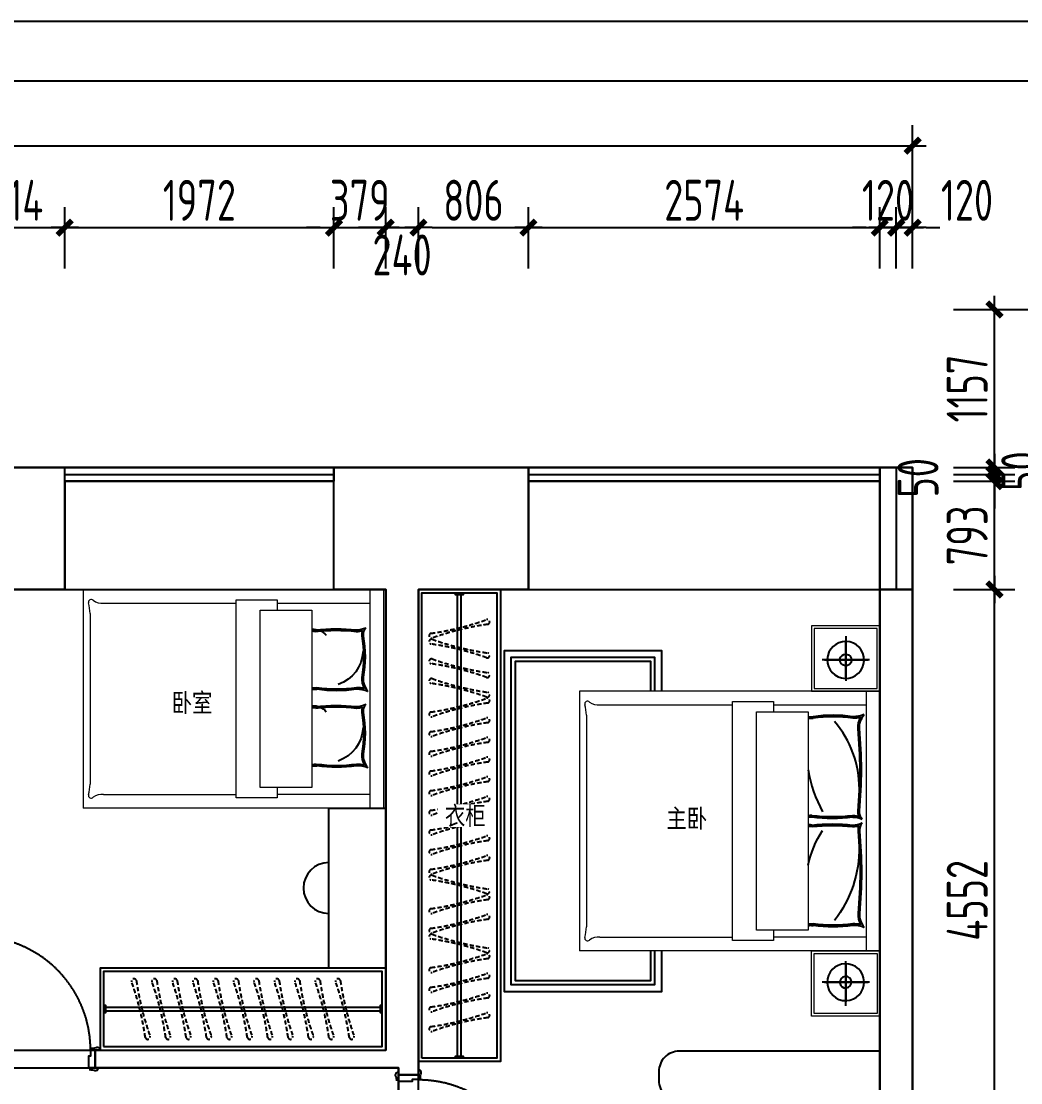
# Model space of a CAD drawing. Header units: millimetres. Extents: x 16934 to 63969, y -9421 to 5956.
# Drawn here: x 52921 to 60244, y -1817 to 5956 of the extents above; entities that cross this region are included whole.
import ezdxf

# ---------------------------------------------------------------- set-up
doc = ezdxf.new("R2010")
doc.units = ezdxf.units.MM
doc.linetypes.add('HIDDEN', pattern=[9.525, 6.35, -3.175])
for name, color, linetype in [('FIXTURE', 2, 'Continuous'), ('FURHATCH', 4, 'Continuous'), ('FURNITURE', 4, 'Continuous'), ('LEAF', 2, 'Continuous'), ('OPENING', 8, 'Continuous'), ('QUOTE_ROOM', 1, 'Continuous'), ('QUOTE_TEXT', 1, 'Continuous'), ('QUOTE_WALL', 1, 'Continuous'), ('QUOTE_WINDOW', 1, 'Continuous'), ('SILL', 8, 'Continuous'), ('WINDOW', 2, 'Continuous'), ('YQ_DIM', 3, 'Continuous'), ('原始框架', 255, 'Continuous'), ('图框', 4, 'Continuous')]:
    doc.layers.add(name, color=color, linetype=linetype)
doc.layers.add('h活动家具', color=1, linetype='Continuous', lineweight=18)
doc.styles.add('!赫思DIM-EN', font='', dxfattribs={"width": 0.8})
doc.styles.add('YQ_DIM', font='SUPEROS.SHX', dxfattribs={"width": 0.8, "bigfont": 'HZDX.SHX'})
doc.styles.get('!赫思DIM-EN').set_extended_font_data('SimSun')
doc.dimstyles.new('yq100', dxfattribs={"dimscale": 100, "dimtxt": 3, "dimasz": 1, "dimexe": 1.5, "dimexo": 3, "dimgap": 0.5, "dimtad": 1, "dimdec": 0, "dimdsep": 46, "dimtxsty": 'YQ_DIM', "dimblk": 'YQTICK', "dimcen": 0, "dimclrd": 256, "dimclre": 256, "dimclrt": 7, "dimadec": 1, "dimazin": 2, "dimtfac": 1, "dimtdec": 4, "dimtix": 1, "dimtmove": 2, "dimatfit": 2, "dimfxl": 1, "dimtolj": 1, "dimtzin": 0, "dimarcsym": 0})

# ---------------------------------------------------------------- blocks, each defined once
blk = doc.blocks.new('YQTICK')
blk.add_line((-1, 0), (1, 0))
at = {"const_width": 0.4}
blk.add_lwpolyline([(0.53, 0.53), (-0.53, -0.53)], dxfattribs=at)
blk = doc.blocks.new('*D89')
at = {"layer": 'Defpoints', "color": 0, "transparency": 16777216}
for p in [(53240.4, 4444.5), (52526.4, 3844.5), (53240.4, 3844.5)]:
    blk.add_point(p, dxfattribs=at)
at = {"layer": 'YQ_DIM', "lineweight": -2, "transparency": 16777216}
for p, q in [((52526.4, 4144.5), (52526.4, 4594.5)), ((53240.4, 4144.5), (53240.4, 4594.5)), ((52626.4, 4444.5), (53140.4, 4444.5))]:
    blk.add_line(p, q, dxfattribs=at)
at = {"layer": 'YQ_DIM', "lineweight": -2, "transparency": 16777216, "xscale": 100, "yscale": 100, "zscale": 100, "rotation": 180}
blk.add_blockref('YQTICK', (52526.4, 4444.5), dxfattribs=at)
at = {"layer": 'YQ_DIM', "lineweight": -2, "transparency": 16777216, "xscale": 100, "yscale": 100, "zscale": 100}
blk.add_blockref('YQTICK', (53240.4, 4444.5), dxfattribs=at)
at = {"layer": 'YQ_DIM', "color": 7, "transparency": 16777216, "insert": (52883.4, 4644.5), "char_height": 300, "attachment_point": 5, "style": 'YQ_DIM'}
blk.add_mtext('\\A1;714', dxfattribs=at)
blk = doc.blocks.new('*D90')
at = {"layer": 'Defpoints', "color": 0, "transparency": 16777216}
for p in [(55212.4, 4444.5), (53240.4, 3844.5), (55212.4, 3844.5)]:
    blk.add_point(p, dxfattribs=at)
at = {"layer": 'YQ_DIM', "lineweight": -2, "transparency": 16777216}
for p, q in [((53240.4, 4144.5), (53240.4, 4594.5)), ((55212.4, 4144.5), (55212.4, 4594.5)), ((53340.4, 4444.5), (55112.4, 4444.5))]:
    blk.add_line(p, q, dxfattribs=at)
at = {"layer": 'YQ_DIM', "lineweight": -2, "transparency": 16777216, "xscale": 100, "yscale": 100, "zscale": 100, "rotation": 180}
blk.add_blockref('YQTICK', (53240.4, 4444.5), dxfattribs=at)
at = {"layer": 'YQ_DIM', "lineweight": -2, "transparency": 16777216, "xscale": 100, "yscale": 100, "zscale": 100}
blk.add_blockref('YQTICK', (55212.4, 4444.5), dxfattribs=at)
at = {"layer": 'YQ_DIM', "color": 7, "transparency": 16777216, "insert": (54226.4, 4644.5), "char_height": 300, "attachment_point": 5, "style": 'YQ_DIM'}
blk.add_mtext('\\A1;1972', dxfattribs=at)
blk = doc.blocks.new('*D91')
at = {"layer": 'Defpoints', "color": 0, "transparency": 16777216}
for p in [(55591.4, 4444.5), (55212.4, 3844.5), (55591.4, 3844.5)]:
    blk.add_point(p, dxfattribs=at)
at = {"layer": 'YQ_DIM', "lineweight": -2, "transparency": 16777216}
for p, q in [((55212.4, 4144.5), (55212.4, 4594.5)), ((55591.4, 4144.5), (55591.4, 4594.5)), ((55112.4, 4444.5), (55012.4, 4444.5)), ((55212.4, 4444.5), (55591.4, 4444.5)), ((55691.4, 4444.5), (55791.4, 4444.5))]:
    blk.add_line(p, q, dxfattribs=at)
at = {"layer": 'YQ_DIM', "lineweight": -2, "transparency": 16777216, "xscale": 100, "yscale": 100, "zscale": 100}
blk.add_blockref('YQTICK', (55212.4, 4444.5), dxfattribs=at)
at = {"layer": 'YQ_DIM', "lineweight": -2, "transparency": 16777216, "xscale": 100, "yscale": 100, "zscale": 100, "rotation": 180}
blk.add_blockref('YQTICK', (55591.4, 4444.5), dxfattribs=at)
at = {"layer": 'YQ_DIM', "color": 7, "transparency": 16777216, "insert": (55401.9, 4644.5), "char_height": 300, "attachment_point": 5, "style": 'YQ_DIM'}
blk.add_mtext('\\A1;379', dxfattribs=at)
blk = doc.blocks.new('*D92')
at = {"layer": 'Defpoints', "color": 0, "transparency": 16777216}
for p in [(55831.4, 4444.5), (55591.4, 3844.5), (55831.4, 3844.5)]:
    blk.add_point(p, dxfattribs=at)
at = {"layer": 'YQ_DIM', "lineweight": -2, "transparency": 16777216}
for p, q in [((55591.4, 4144.5), (55591.4, 4594.5)), ((55831.4, 4144.5), (55831.4, 4594.5)), ((55491.4, 4444.5), (55391.4, 4444.5)), ((55591.4, 4444.5), (55831.4, 4444.5)), ((55931.4, 4444.5), (56031.4, 4444.5))]:
    blk.add_line(p, q, dxfattribs=at)
at = {"layer": 'YQ_DIM', "lineweight": -2, "transparency": 16777216, "xscale": 100, "yscale": 100, "zscale": 100}
blk.add_blockref('YQTICK', (55591.4, 4444.5), dxfattribs=at)
at = {"layer": 'YQ_DIM', "lineweight": -2, "transparency": 16777216, "xscale": 100, "yscale": 100, "zscale": 100, "rotation": 180}
blk.add_blockref('YQTICK', (55831.4, 4444.5), dxfattribs=at)
at = {"layer": 'YQ_DIM', "color": 7, "transparency": 16777216, "insert": (55711.4, 4244.5), "char_height": 300, "attachment_point": 5, "style": 'YQ_DIM'}
blk.add_mtext('\\A1;240', dxfattribs=at)
blk = doc.blocks.new('*D93')
at = {"layer": 'Defpoints', "color": 0, "transparency": 16777216}
for p in [(56637.4, 4444.5), (55831.4, 3844.5), (56637.4, 3844.5)]:
    blk.add_point(p, dxfattribs=at)
at = {"layer": 'YQ_DIM', "lineweight": -2, "transparency": 16777216}
for p, q in [((55831.4, 4144.5), (55831.4, 4594.5)), ((56637.4, 4144.5), (56637.4, 4594.5)), ((55931.4, 4444.5), (56537.4, 4444.5))]:
    blk.add_line(p, q, dxfattribs=at)
at = {"layer": 'YQ_DIM', "lineweight": -2, "transparency": 16777216, "xscale": 100, "yscale": 100, "zscale": 100, "rotation": 180}
blk.add_blockref('YQTICK', (55831.4, 4444.5), dxfattribs=at)
at = {"layer": 'YQ_DIM', "lineweight": -2, "transparency": 16777216, "xscale": 100, "yscale": 100, "zscale": 100}
blk.add_blockref('YQTICK', (56637.4, 4444.5), dxfattribs=at)
at = {"layer": 'YQ_DIM', "color": 7, "transparency": 16777216, "insert": (56234.4, 4644.5), "char_height": 300, "attachment_point": 5, "style": 'YQ_DIM'}
blk.add_mtext('\\A1;806', dxfattribs=at)
blk = doc.blocks.new('*D94')
at = {"layer": 'Defpoints', "color": 0, "transparency": 16777216}
for p in [(59211.4, 4444.5), (56637.4, 3844.5), (59211.4, 3844.5)]:
    blk.add_point(p, dxfattribs=at)
at = {"layer": 'YQ_DIM', "lineweight": -2, "transparency": 16777216}
for p, q in [((56637.4, 4144.5), (56637.4, 4594.5)), ((59211.4, 4144.5), (59211.4, 4594.5)), ((56737.4, 4444.5), (59111.4, 4444.5))]:
    blk.add_line(p, q, dxfattribs=at)
at = {"layer": 'YQ_DIM', "lineweight": -2, "transparency": 16777216, "xscale": 100, "yscale": 100, "zscale": 100, "rotation": 180}
blk.add_blockref('YQTICK', (56637.4, 4444.5), dxfattribs=at)
at = {"layer": 'YQ_DIM', "lineweight": -2, "transparency": 16777216, "xscale": 100, "yscale": 100, "zscale": 100}
blk.add_blockref('YQTICK', (59211.4, 4444.5), dxfattribs=at)
at = {"layer": 'YQ_DIM', "color": 7, "transparency": 16777216, "insert": (57924.4, 4644.5), "char_height": 300, "attachment_point": 5, "style": 'YQ_DIM'}
blk.add_mtext('\\A1;2574', dxfattribs=at)
blk = doc.blocks.new('*D95')
at = {"layer": 'Defpoints', "color": 0, "transparency": 16777216}
for p in [(59331.4, 4444.5), (59211.4, 3844.5), (59331.4, 3844.5)]:
    blk.add_point(p, dxfattribs=at)
at = {"layer": 'YQ_DIM', "lineweight": -2, "transparency": 16777216}
for p, q in [((59211.4, 4144.5), (59211.4, 4594.5)), ((59331.4, 4144.5), (59331.4, 4594.5)), ((59111.4, 4444.5), (59011.4, 4444.5)), ((59211.4, 4444.5), (59331.4, 4444.5)), ((59431.4, 4444.5), (59531.4, 4444.5))]:
    blk.add_line(p, q, dxfattribs=at)
at = {"layer": 'YQ_DIM', "lineweight": -2, "transparency": 16777216, "xscale": 100, "yscale": 100, "zscale": 100}
blk.add_blockref('YQTICK', (59211.4, 4444.5), dxfattribs=at)
at = {"layer": 'YQ_DIM', "lineweight": -2, "transparency": 16777216, "xscale": 100, "yscale": 100, "zscale": 100, "rotation": 180}
blk.add_blockref('YQTICK', (59331.4, 4444.5), dxfattribs=at)
at = {"layer": 'YQ_DIM', "color": 7, "transparency": 16777216, "insert": (59271.4, 4644.5), "char_height": 300, "attachment_point": 5, "style": 'YQ_DIM'}
blk.add_mtext('\\A1;120', dxfattribs=at)
blk = doc.blocks.new('*D96')
at = {"layer": 'Defpoints', "color": 0, "transparency": 16777216}
for p in [(59451.4, 4444.5), (59331.4, 3844.5), (59451.4, 3844.5)]:
    blk.add_point(p, dxfattribs=at)
at = {"layer": 'YQ_DIM', "lineweight": -2, "transparency": 16777216}
for p, q in [((59331.4, 4144.5), (59331.4, 4594.5)), ((59451.4, 4144.5), (59451.4, 4594.5)), ((59231.4, 4444.5), (59131.4, 4444.5)), ((59331.4, 4444.5), (59451.4, 4444.5)), ((59551.4, 4444.5), (59651.4, 4444.5))]:
    blk.add_line(p, q, dxfattribs=at)
at = {"layer": 'YQ_DIM', "lineweight": -2, "transparency": 16777216, "xscale": 100, "yscale": 100, "zscale": 100}
blk.add_blockref('YQTICK', (59331.4, 4444.5), dxfattribs=at)
at = {"layer": 'YQ_DIM', "lineweight": -2, "transparency": 16777216, "xscale": 100, "yscale": 100, "zscale": 100, "rotation": 180}
blk.add_blockref('YQTICK', (59451.4, 4444.5), dxfattribs=at)
at = {"layer": 'YQ_DIM', "color": 7, "transparency": 16777216, "insert": (59850, 4644.5), "char_height": 300, "attachment_point": 5, "style": 'YQ_DIM'}
blk.add_mtext('\\A1;120', dxfattribs=at)
blk = doc.blocks.new('*D97')
at = {"layer": 'Defpoints', "color": 0, "transparency": 16777216}
for p in [(59451.4, 5044.5), (44772.4, 3844.5), (59451.4, 3844.5)]:
    blk.add_point(p, dxfattribs=at)
at = {"layer": 'YQ_DIM', "lineweight": -2, "transparency": 16777216}
for p, q in [((44772.4, 4144.5), (44772.4, 5194.5)), ((59451.4, 4144.5), (59451.4, 5194.5)), ((44872.4, 5044.5), (59351.4, 5044.5))]:
    blk.add_line(p, q, dxfattribs=at)
at = {"layer": 'YQ_DIM', "lineweight": -2, "transparency": 16777216, "xscale": 100, "yscale": 100, "zscale": 100, "rotation": 180}
blk.add_blockref('YQTICK', (44772.4, 5044.5), dxfattribs=at)
at = {"layer": 'YQ_DIM', "lineweight": -2, "transparency": 16777216, "xscale": 100, "yscale": 100, "zscale": 100}
blk.add_blockref('YQTICK', (59451.4, 5044.5), dxfattribs=at)
at = {"layer": 'YQ_DIM', "color": 7, "transparency": 16777216, "insert": (52111.9, 5244.5), "char_height": 300, "attachment_point": 5, "style": 'YQ_DIM'}
blk.add_mtext('\\A1;14679', dxfattribs=at)
blk = doc.blocks.new('*D113')
at = {"layer": 'Defpoints', "color": 0, "transparency": 16777216}
for p in [(59451.4, 1794.5), (60051.4, 1794.5), (59451.4, -2757.5)]:
    blk.add_point(p, dxfattribs=at)
at = {"layer": 'YQ_DIM', "lineweight": -2, "transparency": 16777216}
for p, q in [((59751.4, 1794.5), (60201.4, 1794.5)), ((60051.4, -2657.5), (60051.4, 1694.5)), ((59751.4, -2757.5), (60201.4, -2757.5))]:
    blk.add_line(p, q, dxfattribs=at)
at = {"layer": 'YQ_DIM', "lineweight": -2, "transparency": 16777216, "xscale": 100, "yscale": 100, "zscale": 100}
for p, rotation in [((60051.4, 1794.5), 90), ((60051.4, -2757.5), 270)]:
    blk.add_blockref('YQTICK', p, dxfattribs=dict(at, rotation=rotation))
at = {"layer": 'YQ_DIM', "color": 7, "transparency": 16777216, "insert": (59851.4, -481.5), "char_height": 300, "attachment_point": 5, "rotation": 90, "style": 'YQ_DIM'}
blk.add_mtext('\\A1;4552', dxfattribs=at)
blk = doc.blocks.new('*D114')
at = {"layer": 'Defpoints', "color": 0, "transparency": 16777216}
for p in [(59451.4, 2587.5), (60051.4, 2587.5), (59451.4, 1794.5)]:
    blk.add_point(p, dxfattribs=at)
at = {"layer": 'YQ_DIM', "lineweight": -2, "transparency": 16777216}
for p, q in [((59751.4, 2587.5), (60201.4, 2587.5)), ((60051.4, 1894.5), (60051.4, 2487.5)), ((59751.4, 1794.5), (60201.4, 1794.5))]:
    blk.add_line(p, q, dxfattribs=at)
at = {"layer": 'YQ_DIM', "lineweight": -2, "transparency": 16777216, "xscale": 100, "yscale": 100, "zscale": 100}
for p, rotation in [((60051.4, 2587.5), 90), ((60051.4, 1794.5), 270)]:
    blk.add_blockref('YQTICK', p, dxfattribs=dict(at, rotation=rotation))
at = {"layer": 'YQ_DIM', "color": 7, "transparency": 16777216, "insert": (59851.4, 2191), "char_height": 300, "attachment_point": 5, "rotation": 90, "style": 'YQ_DIM'}
blk.add_mtext('\\A1;793', dxfattribs=at)
blk = doc.blocks.new('*D115')
at = {"layer": 'Defpoints', "color": 0, "transparency": 16777216}
for p in [(59451.4, 2637.5), (59451.4, 2587.5), (60051.4, 2637.5)]:
    blk.add_point(p, dxfattribs=at)
at = {"layer": 'YQ_DIM', "lineweight": -2, "transparency": 16777216}
for p, q in [((60051.4, 2737.5), (60051.4, 2837.5)), ((59751.4, 2637.5), (60201.4, 2637.5)), ((59751.4, 2587.5), (60201.4, 2587.5)), ((60051.4, 2587.5), (60051.4, 2637.5)), ((60051.4, 2487.5), (60051.4, 2387.5))]:
    blk.add_line(p, q, dxfattribs=at)
at = {"layer": 'YQ_DIM', "lineweight": -2, "transparency": 16777216, "xscale": 100, "yscale": 100, "zscale": 100}
for p, rotation in [((60051.4, 2637.5), 270), ((60051.4, 2587.5), 90)]:
    blk.add_blockref('YQTICK', p, dxfattribs=dict(at, rotation=rotation))
at = {"layer": 'YQ_DIM', "color": 7, "transparency": 16777216, "insert": (59491.4, 2612.5), "char_height": 300, "attachment_point": 5, "rotation": 90, "style": 'YQ_DIM'}
blk.add_mtext('\\A1;50', dxfattribs=at)
blk = doc.blocks.new('*D116')
at = {"layer": 'Defpoints', "color": 0, "transparency": 16777216}
for p in [(59451.4, 2687.5), (60051.4, 2687.5), (59451.4, 2637.5)]:
    blk.add_point(p, dxfattribs=at)
at = {"layer": 'YQ_DIM', "lineweight": -2, "transparency": 16777216}
for p, q in [((60051.4, 2787.5), (60051.4, 2887.5)), ((59751.4, 2687.5), (60201.4, 2687.5)), ((60051.4, 2637.5), (60051.4, 2687.5)), ((59751.4, 2637.5), (60201.4, 2637.5)), ((60051.4, 2537.5), (60051.4, 2437.5))]:
    blk.add_line(p, q, dxfattribs=at)
at = {"layer": 'YQ_DIM', "lineweight": -2, "transparency": 16777216, "xscale": 100, "yscale": 100, "zscale": 100}
for p, rotation in [((60051.4, 2687.5), 270), ((60051.4, 2637.5), 90)]:
    blk.add_blockref('YQTICK', p, dxfattribs=dict(at, rotation=rotation))
at = {"layer": 'YQ_DIM', "color": 7, "transparency": 16777216, "insert": (60251.4, 2662.5), "char_height": 300, "attachment_point": 5, "rotation": 90, "style": 'YQ_DIM'}
blk.add_mtext('\\A1;50', dxfattribs=at)
blk = doc.blocks.new('*D117')
at = {"layer": 'Defpoints', "color": 0, "transparency": 16777216}
for p in [(59451.4, 3844.5), (60051.4, 3844.5), (59451.4, 2687.5)]:
    blk.add_point(p, dxfattribs=at)
at = {"layer": 'YQ_DIM', "lineweight": -2, "transparency": 16777216}
for p, q in [((59751.4, 3844.5), (60201.4, 3844.5)), ((60051.4, 2787.5), (60051.4, 3744.5)), ((59751.4, 2687.5), (60201.4, 2687.5))]:
    blk.add_line(p, q, dxfattribs=at)
at = {"layer": 'YQ_DIM', "lineweight": -2, "transparency": 16777216, "xscale": 100, "yscale": 100, "zscale": 100}
for p, rotation in [((60051.4, 3844.5), 90), ((60051.4, 2687.5), 270)]:
    blk.add_blockref('YQTICK', p, dxfattribs=dict(at, rotation=rotation))
at = {"layer": 'YQ_DIM', "color": 7, "transparency": 16777216, "insert": (59851.4, 3266), "char_height": 300, "attachment_point": 5, "rotation": 90, "style": 'YQ_DIM'}
blk.add_mtext('\\A1;1157', dxfattribs=at)
blk = doc.blocks.new('*D118')
at = {"layer": 'Defpoints', "color": 0, "transparency": 16777216}
for p in [(59451.4, 3844.5), (60651.4, 3844.5), (59451.4, -7419.5)]:
    blk.add_point(p, dxfattribs=at)
at = {"layer": 'YQ_DIM', "lineweight": -2, "transparency": 16777216}
for p, q in [((59751.4, 3844.5), (60801.4, 3844.5)), ((60651.4, -7319.5), (60651.4, 3744.5)), ((59751.4, -7419.5), (60801.4, -7419.5))]:
    blk.add_line(p, q, dxfattribs=at)
at = {"layer": 'YQ_DIM', "lineweight": -2, "transparency": 16777216, "xscale": 100, "yscale": 100, "zscale": 100}
for p, rotation in [((60651.4, 3844.5), 90), ((60651.4, -7419.5), 270)]:
    blk.add_blockref('YQTICK', p, dxfattribs=dict(at, rotation=rotation))
at = {"layer": 'YQ_DIM', "color": 7, "transparency": 16777216, "insert": (60451.4, -1787.5), "char_height": 300, "attachment_point": 5, "rotation": 90, "style": 'YQ_DIM'}
blk.add_mtext('\\A1;11264', dxfattribs=at)
blk = doc.blocks.new('ywsp3')
at = {"lineweight": -3}
blk.add_lwpolyline([(-60, 12), (-60, 0), (0, 0), (0, 14), (-3, 14, -1), (-10, 14, -0.128551), (-31, 18.7, 0.3547), (-50, 17), (-55, 17, -0.414214), (-60, 12)], format="xyb", dxfattribs=at)
blk = doc.blocks.new('ydhd1')
for points in [[(28, 0), (-28, 0), (-28, 8.6), (28, 8.6)], [(15.4, 8.6), (-15.4, 8.6), (-15.4, 13.6), (15.4, 13.6)]]:
    blk.add_lwpolyline(points, close=True)
blk.add_lwpolyline([(-10.8, 13.6), (-10.8, 70.3, -0.414214), (-7.8, 73.3), (100.7, 73.3, -0.414214), (103.7, 70.3), (103.7, 59, -0.414214), (100.7, 56), (13.8, 56, 0.414214), (10.8, 53), (10.8, 13.6)], format="xyb")
blk = doc.blocks.new('yqd_1_900_130_ydhd1_ywsp3_45_0_0_3')
for points in [[(-0.5, 0.0722), (-0.4611, 0.0722), (-0.4611, 0.0222), (-0.4444, 0.0222), (-0.4444, -0.0722), (-0.5, -0.0722)], [(0.5, 0.0722), (0.4611, 0.0722), (0.4611, 0.0222), (0.4444, 0.0222), (0.4444, -0.0722), (0.5, -0.0722)]]:
    blk.add_lwpolyline(points, close=True)
at = {"layer": 'LEAF'}
blk.add_lwpolyline([(-0.4611, 0.0722), (-0.4111, 0.0722), (-0.4111, 0.9944), (-0.4611, 0.9944)], close=True, dxfattribs=at)
at = {"layer": 'OPENING', "linetype": 'HIDDEN', "ltscale": 15}
blk.add_arc((-0.4611, 0.0722), 0.9222, 0, 90, dxfattribs=at)
at = {"layer": 'SILL'}
for p, q in [((-0.5, 0.0722), (0.5, 0.0722)), ((-0.5, -0.0722), (0.5, -0.0722))]:
    blk.add_line(p, q, dxfattribs=at)
at = {"zscale": 0.001111111111111}
for p, xscale, yscale in [((-0.4722, 0.0722), 0.001111111111111, 0.001111111111111), ((0.4722, 0.0722), -0.001111111111111, 0.001111111111111), ((-0.4556, -0.0722), 0.001111111111111, -0.001111111111111), ((0.4556, -0.0722), -0.001111111111111, -0.001111111111111)]:
    blk.add_blockref('ywsp3', p, dxfattribs=dict(at, xscale=xscale, yscale=yscale))
at = {"layer": 'LEAF', "yscale": 0.001111111111111, "zscale": 0.001111111111111}
for p, xscale, rotation in [((-0.4611, 0.8833), -0.001111111111111, 90.00000000000591), ((-0.4111, 0.8833), 0.001111111111111, 270.0000000000178)]:
    blk.add_blockref('ydhd1', p, dxfattribs=dict(at, xscale=xscale, rotation=rotation))
blk = doc.blocks.new('yqd_1_900_146_ydhd1_ywsp3_45_0_0_3')
for points in [[(-0.5, 0.0811), (-0.4611, 0.0811), (-0.4611, 0.0311), (-0.4444, 0.0311), (-0.4444, -0.0811), (-0.5, -0.0811)], [(0.5, 0.0811), (0.4611, 0.0811), (0.4611, 0.0311), (0.4444, 0.0311), (0.4444, -0.0811), (0.5, -0.0811)]]:
    blk.add_lwpolyline(points, close=True)
at = {"layer": 'LEAF'}
blk.add_lwpolyline([(-0.4611, 0.0811), (-0.4111, 0.0811), (-0.4111, 1.0033), (-0.4611, 1.0033)], close=True, dxfattribs=at)
at = {"layer": 'OPENING', "linetype": 'HIDDEN', "ltscale": 15}
blk.add_arc((-0.4611, 0.0811), 0.9222, 0, 90, dxfattribs=at)
at = {"layer": 'SILL'}
for p, q in [((-0.5, 0.0811), (0.5, 0.0811)), ((-0.5, -0.0811), (0.5, -0.0811))]:
    blk.add_line(p, q, dxfattribs=at)
at = {"zscale": 0.001111111111111}
for p, xscale, yscale in [((-0.4722, 0.0811), 0.001111111111111, 0.001111111111111), ((0.4722, 0.0811), -0.001111111111111, 0.001111111111111), ((-0.4556, -0.0811), 0.001111111111111, -0.001111111111111), ((0.4556, -0.0811), -0.001111111111111, -0.001111111111111)]:
    blk.add_blockref('ywsp3', p, dxfattribs=dict(at, xscale=xscale, yscale=yscale))
at = {"layer": 'LEAF', "yscale": 0.001111111111111, "zscale": 0.001111111111111}
for p, xscale, rotation in [((-0.4611, 0.8922), -0.001111111111111, 90.00000000000591), ((-0.4111, 0.8922), 0.001111111111111, 270.0000000000178)]:
    blk.add_blockref('ydhd1', p, dxfattribs=dict(at, xscale=xscale, rotation=rotation))
blk = doc.blocks.new('4t343')
at = {"layer": 'FIXTURE', "color": 250}
for p, q in [((292309.1, 246467.8), (292309.1, 246120.6)), ((292309.1, 246138.7), (292309.1, 246459.5)), ((294669.1, 246467.8), (294669.1, 246120.6)), ((294669.1, 246138.7), (294669.1, 246459.5)), ((292135.6, 246294.2), (292462.7, 246294.2)), ((292438.4, 246294.2), (292166.4, 246294.2)), ((294842.7, 246294.2), (294515.6, 246294.2)), ((294539.9, 246294.2), (294811.9, 246294.2))]:
    blk.add_line(p, q, dxfattribs=at)
at = {"layer": 'FIXTURE', "color": 251, "extrusion": (0, 0, -1)}
for major_axis, start_param, end_param in [((2, 135), 1.583353, 7.866538), ((30, 30), 0.885318, 7.168503)]:
    blk.add_ellipse((292309.1, 246294.2), major_axis=major_axis, ratio=1, start_param=start_param, end_param=end_param, dxfattribs=at)
at = {"layer": 'FIXTURE', "color": 250, "extrusion": (0, 0, -1)}
for centre, major_axis, ratio, start_param, end_param in [((292475.4, 246351.4), (249.6, 12), 0.87964, -0.311796, 0.075978), ((292811.1, 246531.9), (152.8, 0), 0.9, 1.543697, 2.296572), ((293419.3, 246470.1), (-84.2, 0), 0.9, 3.976899, 4.743826), ((293672.2, 246341.5), (-212.8, 0), 0.9, 0.028059, 0.394484), ((293864, 242259.9), (0.5, 4149.5), 0.856487, -0.085322, 0.085247), ((292475.4, 246351.4), (260.7, 12.5), 0.860426, -0.185936, 0.082387), ((292811.1, 246531.9), (163.8, 0), 0.9, 1.543697, 2.0918), ((293419.3, 246470.1), (95.2, 0), 0.9, 1.179342, 1.602234), ((293672.2, 246341.5), (-223.8, 0), 0.9, 0.028059, 0.253973), ((295140.3, 246195.8), (-1629.9, 0), 0.9, -0.101949, 0.101949), ((295140.3, 246195.8), (-1618.8, 0), 0.9, -0.101949, 0.101949), ((293864, 242259.9), (0.5, 4139.5), 0.855872, -0.085322, 0.085248), ((293514.4, 245172.7), (563.4, 1127.3), 0.837052, -0.392927, 0.156051), ((292996.5, 246201.2), (-1256, 0), 0.9, 3.013625, 3.26956), ((292996.5, 246201.2), (1267.1, 0), 0.9, -0.127967, 0.127967), ((294061.7, 246967), (401.5, 898.8), 0.834452, 2.946551, 3.284796), ((293306.1, 246051.9), (212.8, 0), 0.9, 0.028059, 0.166038), ((293306.1, 246051.9), (-223.8, 0), 0.9, 3.169652, 3.299401), ((294502.9, 246042), (261.2, 0), 0.9, 3.048846, 3.202252), ((294502.9, 246042), (250.2, 0), 0.9, 3.044755, 3.202252)]:
    blk.add_ellipse(centre, major_axis=major_axis, ratio=ratio, start_param=start_param, end_param=end_param, dxfattribs=at)
at = {"layer": 'FIXTURE', "color": 250}
for centre, major_axis, ratio, start_param, end_param in [((293114.3, 242259.9), (0.5, -4149.5), 0.856487, 3.056271, 3.22684), ((293306.1, 246341.5), (-212.8, 0), 0.9, 3.169652, 3.536076), ((293559, 246470.1), (84.2, 0), 0.9, 3.976899, 4.743826), ((294167.2, 246531.9), (-152.8, 0), 0.9, 1.543697, 2.296572), ((294502.9, 246351.4), (-249.6, 12), 0.87964, -0.311796, 0.075978), ((293981.8, 246201.2), (1267.1, 0), 0.9, 3.013625, 3.26956), ((293981.8, 246201.2), (1256, 0), 0.9, 3.013625, 3.26956), ((293468.8, 245184.7), (-544.3, 1135.1), 0.769953, -0.347568, 0.20141), ((293114.3, 242259.9), (0.5, -4139.5), 0.855872, 3.056271, 3.22684), ((291838, 246195.8), (-1618.8, 0), 0.9, 3.039644, 3.243542), ((291838, 246195.8), (-1629.9, 0), 0.9, 3.039644, 3.243542), ((293306.1, 246341.5), (223.8, 0), 0.9, 0.028059, 0.253973), ((293559, 246470.1), (-95.2, 0), 0.9, 1.179342, 1.602234), ((294167.2, 246531.9), (163.8, 0), 0.9, 4.685289, 5.233393), ((294502.9, 246351.4), (-260.7, 12.5), 0.860426, -0.185936, 0.082387), ((292943.2, 246987), (513.8, -840.9), 0.973623, -0.381662, -0.043416), ((292475.4, 246042), (250.2, 0), 0.9, -0.096837, 0.060659), ((292475.4, 246042), (-261.2, 0), 0.9, 3.048846, 3.202252), ((293672.2, 246051.9), (-223.8, 0), 0.9, 0.028059, 0.157808), ((293672.2, 246051.9), (212.8, 0), 0.9, 3.169652, 3.307631)]:
    blk.add_ellipse(centre, major_axis=major_axis, ratio=ratio, start_param=start_param, end_param=end_param, dxfattribs=at)
at = {"layer": 'FIXTURE', "color": 251}
for major_axis, start_param, end_param in [((-2, 135), 1.583353, 7.866538), ((-30, 30), 0.885318, 7.168503)]:
    blk.add_ellipse((294669.1, 246294.2), major_axis=major_axis, ratio=1, start_param=start_param, end_param=end_param, dxfattribs=at)
at = {"layer": 'h活动家具', "color": 4, "ltscale": 5}
for p, q in [((292539.1, 246544.2), (294439.1, 246544.2)), ((292539.1, 246544.2), (292539.1, 244344.2)), ((294439.1, 246544.2), (294439.1, 244344.2)), ((292539.1, 244344.2), (294439.1, 244344.2))]:
    blk.add_line(p, q, dxfattribs=at)
at = {"layer": 'h活动家具', "color": 8, "ltscale": 5}
for p, q in [((292539.1, 246444.2), (294439.1, 246444.2)), ((292639.1, 245765), (292639.1, 246444.2)), ((294339.1, 246444.2), (294339.1, 245765)), ((292689.1, 246020.2), (294289.1, 246020.2)), ((292689.1, 245640), (292689.1, 246020.2)), ((294289.1, 246020.2), (294289.1, 245640)), ((292614.1, 245465), (292614.1, 245765)), ((292614.1, 245765), (292689.1, 245765)), ((294289.1, 245765), (294364.1, 245765)), ((294364.1, 245765), (294364.1, 245465)), ((294289.1, 245640), (292689.1, 245640)), ((294364.1, 245465), (292614.1, 245465)), ((292639.1, 244585), (292639.1, 245465)), ((294339.1, 244585), (294339.1, 245465)), ((292639.1, 244492.5), (292639.1, 244585)), ((294339.1, 244492.5), (294339.1, 244585)), ((292714.1, 244394.2), (294264.2, 244394.2))]:
    blk.add_line(p, q, dxfattribs=at)
at = {"layer": 'h活动家具', "color": 4, "ltscale": 5}
for points in [[(292059.1, 246544.2), (292059.1, 246044.2), (292539.1, 246044.2), (292539.1, 246544.2)], [(294919.1, 246544.2), (294919.1, 246044.2), (294439.1, 246044.2), (294439.1, 246544.2)]]:
    blk.add_lwpolyline(points, close=True, dxfattribs=at)
at = {"layer": 'h活动家具', "color": 8, "ltscale": 5}
for points in [[(292079.1, 246524.2), (292079.1, 246064.2), (292519.1, 246064.2), (292519.1, 246524.2)], [(294899.1, 246524.2), (294899.1, 246064.2), (294459.1, 246064.2), (294459.1, 246524.2)]]:
    blk.add_lwpolyline(points, close=True, dxfattribs=at)
for centre, radius, start, end in [((292535.2, 244482), 104.4, 322.15871, 5.75158), ((294443.1, 244482), 104.4, 174.24842, 217.84129), ((292633, 244403.4), 21.1, 136.53592, 281.91766), ((292715.6, 244119.9), 274.3, 90.32317, 106.58217), ((294262.6, 244119.9), 274.3, 73.41783, 89.67683), ((294345.3, 244403.4), 21.1, 258.08234, 43.46408)]:
    blk.add_arc(centre, radius, start, end, dxfattribs=at)
at = {"layer": '原始框架', "color": 4}
blk.add_lwpolyline([(294439.1, 244944.2), (294739.1, 244944.2), (294739.1, 243794.2), (292239.1, 243794.2), (292239.1, 244944.2), (292539.1, 244944.2)], dxfattribs=at)
at = {"layer": '原始框架', "color": 8}
blk.add_lwpolyline([(294439.1, 244894.2), (294689.1, 244894.2), (294689.1, 243844.2), (292289.1, 243844.2), (292289.1, 244894.2), (292539.1, 244894.2)], dxfattribs=at)
at = {"layer": '原始框架', "color": 250}
blk.add_lwpolyline([(294439.1, 244864.2), (294659.1, 244864.2), (294659.1, 243874.2), (292319.1, 243874.2), (292319.1, 244864.2), (292539.1, 244864.2)], dxfattribs=at)
blk = doc.blocks.new('_Frame1752725')
at = {"layer": '图框', "linetype": 'Continuous'}
for p, q in [((32201, 43368), (91601, 43368)), ((34582, 42177), (90410, 42177))]:
    blk.add_line(p, q, dxfattribs=at)

msp = doc.modelspace()

# ---------------------------------------------------------------- linework, layer by layer
for p, q in [((52526.4, 2687.5), (55831.4, 2687.5)), ((53240.4, 1794.5), (53240.4, 2687.5)), ((55212.4, 1794.5), (55212.4, 2687.5)), ((55831.4, 2687.5), (59451.4, 2687.5)), ((59211.4, 2687.5), (59211.4, -2887.5)), ((59451.4, 2687.5), (59451.4, -2997.5)), ((53240.4, 2587.5), (55212.4, 2587.5)), ((56637.4, 2587.5), (59211.4, 2587.5)), ((52526.4, 1794.5), (55591.4, 1794.5)), ((52526.4, 1794.5), (53240.4, 1794.5)), ((55591.4, 1794.5), (55591.4, -1577.5)), ((55831.4, -1707.5), (55831.4, 1794.5)), ((55831.4, 1794.5), (59211.4, 1794.5)), ((53464, -1577.5), (55591.4, -1577.5)), ((53464, -1707.5), (53464, -1577.5)), ((55685.4, -1707.5), (55685.4, -1759.2)), ((55831.4, -1707.5), (55831.4, -1759.2)), ((55685.4, -1759.2), (55831.4, -1759.2))]:
    msp.add_line(p, q)
at = {"color": 255}
for p, q in [((56637.4, 1794.5), (56637.4, 2687.5)), ((55831.4, 1794.5), (56637.4, 1794.5)), ((53464, -1577.5), (53464, -1707.5)), ((53464, -1707.5), (55685.4, -1707.5)), ((55685.4, -1759.2), (55831.4, -1759.2))]:
    msp.add_line(p, q, dxfattribs=at)
at = {"color": 4}
for p, q in [((59331.4, 2687.5), (59331.4, 1794.5)), ((53240.4, 2637.5), (55212.4, 2637.5)), ((56637.4, 2637.5), (59211.4, 2637.5))]:
    msp.add_line(p, q, dxfattribs=at)
for points in [[(53240.4, 2687.5), (55212.4, 2687.5), (55212.4, 2587.5), (53240.4, 2587.5)], [(59211.4, 2687.5), (56637.4, 2687.5), (56637.4, 2587.5), (59211.4, 2587.5)], [(59211.4, 1794.5), (59451.4, 1794.5), (59451.4, 2687.5), (59211.4, 2687.5)], [(55591.4, -977.5), (55175.3, -977.5), (55175.3, 194.5), (55591.4, 194.5)]]:
    msp.add_lwpolyline(points, close=True, dxfattribs=at)
msp.add_lwpolyline([(59211.4, -1585.8), (57742.5, -1585.8, 0.414214), (57592.5, -1735.8), (57592.5, -1801.6, 0.414214), (57742.5, -1951.6), (59211.4, -1951.6)], format="xyb", close=True, dxfattribs=at)
msp.add_arc((55175.3, -391.5), 186.5, 90, 270, dxfattribs=at)
at = {"layer": 'FIXTURE', "color": 250, "extrusion": (0, 0, -1)}
for centre, major_axis, ratio, start_param, end_param in [((54724.4, 588.9), (385.4, 905.7), 0.343402, -0.170633, 0.167613), ((55083.1, 1711.1), (0, -212.8), 0.9, 0.028059, 0.166038), ((55083.1, 1711.1), (0, 223.8), 0.9, 3.169652, 3.299401), ((55227, -123.1), (0, 1629.9), 0.9, -0.101949, 0.101949), ((55227, -123.1), (0, 1618.8), 0.9, -0.101949, 0.101949), ((51291.1, 1303.4), (-4139.5, 0.7), 0.430473, 3.056305, 3.226874), ((51291.1, 1303.4), (-4149.5, 0.7), 0.432114, 3.056305, 3.226874), ((54380.9, 1965.3), (-987, 778.3), 0.446373, 2.854695, 3.403673), ((55073.2, 814.2), (0, -261.2), 0.9, 3.048846, 3.202252), ((55073.2, 814.2), (0, -250.2), 0.9, 3.044755, 3.202252), ((55232.4, 2320.7), (0, -1267.1), 0.9, -0.127967, 0.127967), ((55232.4, 2320.7), (0, 1256), 0.9, 3.013625, 3.26956), ((54724.4, 28.2), (385.4, 905.7), 0.343402, -0.170633, 0.167613), ((55083.1, 1150.3), (0, -212.8), 0.9, 0.028059, 0.166038), ((55227, -683.9), (0, 1629.9), 0.9, -0.101949, 0.101949), ((55227, -683.9), (0, 1618.8), 0.9, -0.101949, 0.101949), ((55083.1, 1150.3), (0, 223.8), 0.9, 3.169652, 3.299401), ((51291.1, 742.7), (-4139.5, 0.7), 0.430473, 3.056305, 3.226874), ((51291.1, 742.7), (-4149.5, 0.7), 0.432114, 3.056305, 3.226874), ((54380.9, 1404.6), (-987, 778.3), 0.446373, 2.854695, 3.403673), ((55073.2, 253.5), (0, -261.2), 0.9, 3.048846, 3.202252), ((55073.2, 253.5), (0, -250.2), 0.9, 3.044755, 3.202252), ((55232.4, 1759.9), (0, -1267.1), 0.9, -0.127967, 0.127967), ((55232.4, 1759.9), (0, 1256), 0.9, 3.013625, 3.26956)]:
    msp.add_ellipse(centre, major_axis=major_axis, ratio=ratio, start_param=start_param, end_param=end_param, dxfattribs=at)
at = {"layer": 'FIXTURE', "color": 250}
for centre, major_axis, ratio, start_param, end_param in [((55372.7, 1711.1), (0, 212.8), 0.9, 3.169652, 3.536076), ((55372.7, 1711.1), (0, -223.8), 0.9, 0.028059, 0.253973), ((55501.3, 1458.1), (0, 95.2), 0.9, 1.179342, 1.602234), ((55501.3, 1458.1), (0, -84.2), 0.9, 3.976899, 4.743826), ((55563.1, 1150), (0, -163.8), 0.9, 4.685289, 5.233393), ((55563.1, 1150), (0, 152.8), 0.9, 1.543697, 2.296572), ((55382.6, 814.2), (12.5, 260.7), 0.860426, -0.185936, 0.082387), ((55382.6, 814.2), (12, 249.6), 0.87964, -0.311796, 0.075978), ((55372.7, 1150.3), (0, 212.8), 0.9, 3.169652, 3.536076), ((55372.7, 1150.3), (0, -223.8), 0.9, 0.028059, 0.253973), ((55501.3, 897.4), (0, 95.2), 0.9, 1.179342, 1.602234), ((55501.3, 897.4), (0, -84.2), 0.9, 3.976899, 4.743826), ((55563.1, 589.2), (0, -163.8), 0.9, 4.685289, 5.233393), ((55563.1, 589.2), (0, 152.8), 0.9, 1.543697, 2.296572), ((55382.6, 253.5), (12.5, 260.7), 0.860426, -0.185936, 0.082387), ((55382.6, 253.5), (12, 249.6), 0.87964, -0.311796, 0.075978)]:
    msp.add_ellipse(centre, major_axis=major_axis, ratio=ratio, start_param=start_param, end_param=end_param, dxfattribs=at)
at = {"layer": 'FURHATCH'}
for points in [[(55856.4, -1636.1), (55856.4, 1769.5), (56406.4, 1769.5), (56406.4, -1636.1)], [(53524, -1552.5), (55566.4, -1552.5), (55566.4, -1002.5), (53524, -1002.5)]]:
    msp.add_lwpolyline(points, close=True, dxfattribs=at)
for points in [[(56159.4, 1769.5), (56159.4, 1755.5), (56103.4, 1755.5), (56103.4, 1769.5)], [(56117.4, -1622.1), (56117.4, 1755.5)], [(56145.4, -1622.1), (56145.4, 1755.5)], [(53524, -1249.5), (53538, -1249.5), (53538, -1305.5), (53524, -1305.5)], [(53538, -1263.5), (55552.4, -1263.5)], [(53538, -1291.5), (55552.4, -1291.5)], [(55566.4, -1305.5), (55552.4, -1305.5), (55552.4, -1249.5), (55566.4, -1249.5)], [(56103.4, -1636.1), (56103.4, -1622.1), (56159.4, -1622.1), (56159.4, -1636.1)]]:
    msp.add_lwpolyline(points, dxfattribs=at)
at = {"layer": 'FURHATCH', "linetype": 'HIDDEN', "ltscale": 5}
for points in [[(55923.2, 1473.8, 0.05), (56331, 1574.3, -1), (56339.7, 1539.3, 0.05), (55931.9, 1438.8, -1)], [(56331, 1294.8, 0.05), (55923.2, 1395.3, -1), (55931.9, 1430.3, 0.05), (56339.7, 1329.8, -1)], [(56331, 1150.8, 0.05), (55923.2, 1251.3, -1), (55931.9, 1286.3, 0.05), (56339.7, 1185.8, -1)], [(56331, 1006.9, 0.05), (55923.2, 1107.4, -1), (55931.9, 1142.3, 0.05), (56339.7, 1041.8, -1)], [(55923.2, 897.8, 0.05), (56331, 998.3, -1), (56339.7, 963.4, 0.05), (55931.9, 862.9, -1)], [(55923.2, 753.8, 0.05), (56331, 854.4, -1), (56339.7, 819.4, 0.05), (55931.9, 718.9, -1)], [(55923.2, 609.9, 0.05), (56331, 710.4, -1), (56339.7, 675.4, 0.05), (55931.9, 574.9, -1)], [(55923.2, 465.9, 0.05), (56331, 566.4, -1), (56339.7, 531.4, 0.05), (55931.9, 430.9, -1)], [(55923.2, 321.9, 0.05), (56331, 422.4, -1), (56339.7, 387.5, 0.05), (55931.9, 286.9, -1)], [(55923.2, 177.9, 0.05), (56331, 278.4, -1), (56339.7, 243.5, 0.05), (55931.9, 143, -1)], [(55923.2, 33.9, 0.05), (56331, 134.4, -1), (56339.7, 99.5, 0.05), (55931.9, -1, -1)], [(55923.2, -110.1, 0.05), (56331, -9.5, -1), (56339.7, -44.5, 0.05), (55931.9, -145, -1)], [(55923.2, -254, 0.05), (56331, -153.5, -1), (56339.7, -188.5, 0.05), (55931.9, -289, -1)], [(56331, -433, 0.05), (55923.2, -332.5, -1), (55931.9, -297.5, 0.05), (56339.7, -398, -1)], [(55923.2, -542, 0.05), (56331, -441.5, -1), (56339.7, -476.4, 0.05), (55931.9, -577, -1)], [(55923.2, -686, 0.05), (56331, -585.5, -1), (56339.7, -620.4, 0.05), (55931.9, -720.9, -1)], [(56331, -864.9, 0.05), (55923.2, -764.4, -1), (55931.9, -729.4, 0.05), (56339.7, -830, -1)], [(55923.2, -973.9, 0.05), (56331, -873.4, -1), (56339.7, -908.4, 0.05), (55931.9, -1008.9, -1)], [(53765.1, -1069.3, 0.05), (53865.6, -1477.1, -1), (53830.7, -1485.7, 0.05), (53730.2, -1077.9, -1)], [(53914.6, -1069.3, 0.05), (54015.1, -1477.1, -1), (53980.1, -1485.7, 0.05), (53879.6, -1077.9, -1)], [(54064, -1069.3, 0.05), (54164.6, -1477.1, -1), (54129.6, -1485.7, 0.05), (54029.1, -1077.9, -1)], [(54213.5, -1069.3, 0.05), (54314, -1477.1, -1), (54279.1, -1485.7, 0.05), (54178.6, -1077.9, -1)], [(54363, -1069.3, 0.05), (54463.5, -1477.1, -1), (54428.5, -1485.7, 0.05), (54328, -1077.9, -1)], [(54512.4, -1069.3, 0.05), (54612.9, -1477.1, -1), (54578, -1485.7, 0.05), (54477.5, -1077.9, -1)], [(54661.9, -1069.3, 0.05), (54762.4, -1477.1, -1), (54727.5, -1485.7, 0.05), (54626.9, -1077.9, -1)], [(54811.4, -1069.3, 0.05), (54911.9, -1477.1, -1), (54876.9, -1485.7, 0.05), (54776.4, -1077.9, -1)], [(54960.8, -1069.3, 0.05), (55061.3, -1477.1, -1), (55026.4, -1485.7, 0.05), (54925.9, -1077.9, -1)], [(55110.3, -1069.3, 0.05), (55210.8, -1477.1, -1), (55175.8, -1485.7, 0.05), (55075.3, -1077.9, -1)], [(55259.7, -1069.3, 0.05), (55360.3, -1477.1, -1), (55325.3, -1485.7, 0.05), (55224.8, -1077.9, -1)], [(55923.2, -1117.9, 0.05), (56331, -1017.4, -1), (56339.7, -1052.4, 0.05), (55931.9, -1152.9, -1)], [(55923.2, -1261.9, 0.05), (56331, -1161.4, -1), (56339.7, -1196.3, 0.05), (55931.9, -1296.9, -1)], [(55923.2, -1405.9, 0.05), (56331, -1305.4, -1), (56339.7, -1340.3, 0.05), (55931.9, -1440.8, -1)]]:
    msp.add_lwpolyline(points, format="xyb", close=True, dxfattribs=at)
at = {"layer": 'FURNITURE'}
for points in [[(55831.4, -1661.1), (55831.4, 1794.5), (56431.4, 1794.5), (56431.4, -1661.1)], [(53499, -1577.5), (55591.4, -1577.5), (55591.4, -977.5), (53499, -977.5)]]:
    msp.add_lwpolyline(points, close=True, dxfattribs=at)
at = {"layer": 'h活动家具', "color": 4, "ltscale": 5}
for p, q in [((53375.4, 1794.5), (53375.4, 194.5)), ((55575.4, 1794.5), (53375.4, 1794.5)), ((55575.4, 1794.5), (55575.4, 194.5)), ((55575.4, 194.5), (53375.4, 194.5))]:
    msp.add_line(p, q, dxfattribs=at)
at = {"layer": 'h活动家具', "color": 8, "ltscale": 5}
for p, q in [((55475.4, 1794.5), (55475.4, 194.5)), ((54496.2, 269.5), (54496.2, 1719.5)), ((54496.2, 1719.5), (54796.2, 1719.5)), ((54796.2, 1719.5), (54796.2, 1644.5)), ((53523.7, 1694.5), (53616.2, 1694.5)), ((53616.2, 1694.5), (54496.2, 1694.5)), ((54671.2, 344.5), (54671.2, 1644.5)), ((54671.2, 1644.5), (55051.4, 1644.5)), ((54796.2, 1694.5), (55475.4, 1694.5)), ((55051.4, 1644.5), (55051.4, 344.5)), ((53425.4, 1619.5), (53425.4, 369.5)), ((55051.4, 344.5), (54671.2, 344.5)), ((54796.2, 344.5), (54796.2, 269.5)), ((53523.7, 294.5), (53616.2, 294.5)), ((53616.2, 294.5), (54496.2, 294.5)), ((54796.2, 269.5), (54496.2, 269.5)), ((55475.4, 294.5), (54796.2, 294.5))]:
    msp.add_line(p, q, dxfattribs=at)
for centre, radius, start, end in [((53434.6, 1700.6), 21.1, 46.53592, 191.91766), ((53513.2, 1798.4), 104.4, 232.15871, 275.75158), ((53151.1, 1618), 274.3, 0.32317, 16.58217), ((53151.1, 371), 274.3, 343.41783, 359.67683), ((53434.6, 288.4), 21.1, 168.08234, 313.46408), ((53513.2, 190.6), 104.4, 84.24842, 127.84129)]:
    msp.add_arc(centre, radius, start, end, dxfattribs=at)
at = {"layer": 'QUOTE_WINDOW', "color": 1}
for points in [[(53240.4, 2687.5), (55212.4, 2687.5), (55212.4, 2587.5), (53240.4, 2587.5)], [(56637.4, 2687.5), (59211.4, 2687.5), (59211.4, 2587.5), (56637.4, 2587.5)], [(59211.4, 2687.5), (59451.4, 2687.5), (59451.4, 1794.5), (59211.4, 1794.5)]]:
    msp.add_lwpolyline(points, close=True, dxfattribs=at)

# ---------------------------------------------------------------- block references
at = {"color": 2, "rotation": 270}
msp.add_blockref('4t343', (-187332.7, 293588.2), dxfattribs=at)
at = {"layer": 'WINDOW', "color": 255, "xscale": -900, "zscale": 900}
for name, p, yscale, rotation in [('yqd_1_900_130_ydhd1_ywsp3_45_0_0_3', (53014, -1642.5), -900, 180), ('yqd_1_900_146_ydhd1_ywsp3_45_0_0_3', (55758.4, -2209.2), 900, 270)]:
    msp.add_blockref(name, p, dxfattribs=dict(at, yscale=yscale, rotation=rotation))
at = {"layer": '图框', "color": 7, "xscale": 0.3660759834842364, "yscale": 0.3660759834842364, "zscale": 0.9413382272142843}
msp.add_blockref('_Frame1752725', (30436.6, -9920.1), dxfattribs=at)

# ---------------------------------------------------------------- dimensions: what is measured, and where the dimension line sits
at = {"layer": 'YQ_DIM'}
for base, p1, p2, picture, middle in [((59451.4, 5044.5), (44772.4, 3844.5), (59451.4, 3844.5), '*D97', (52111.9, 5244.5)), ((53240.4, 4444.5), (52526.4, 3844.5), (53240.4, 3844.5), '*D89', (52883.4, 4644.5)), ((55212.4, 4444.5), (53240.4, 3844.5), (55212.4, 3844.5), '*D90', (54226.4, 4644.5)), ((55591.4, 4444.5), (55212.4, 3844.5), (55591.4, 3844.5), '*D91', (55401.9, 4644.5)), ((56637.4, 4444.5), (55831.4, 3844.5), (56637.4, 3844.5), '*D93', (56234.4, 4644.5))]:
    dim = msp.add_linear_dim(base=base, p1=p1, p2=p2, dimstyle='yq100', dxfattribs=at)
    dim.commit()
    dim.dimension.update_dxf_attribs({"geometry": picture, "text_midpoint": middle})
for base, p1, p2, angle, picture, middle in [((59211.4, 4444.5), (56637.4, 3844.5), (59211.4, 3844.5), 0, '*D94', (57924.4, 4644.5)), ((59331.4, 4444.5), (59211.4, 3844.5), (59331.4, 3844.5), 0, '*D95', (59271.4, 4644.5)), ((60051.4, 3844.5), (59451.4, 2687.5), (59451.4, 3844.5), 90, '*D117', (59851.4, 3266)), ((60651.4, 3844.5), (59451.4, -7419.5), (59451.4, 3844.5), 90, '*D118', (60451.4, -1787.5)), ((60051.4, 2587.5), (59451.4, 1794.5), (59451.4, 2587.5), 90, '*D114', (59851.4, 2191)), ((60051.4, 1794.5), (59451.4, -2757.5), (59451.4, 1794.5), 90, '*D113', (59851.4, -481.5))]:
    dim = msp.add_linear_dim(base=base, p1=p1, p2=p2, angle=angle, dimstyle='yq100', dxfattribs=at)
    dim.commit()
    dim.dimension.update_dxf_attribs({"geometry": picture, "text_midpoint": middle})
for base, p1, p2, picture, middle in [((59451.4, 4444.5), (59331.4, 3844.5), (59451.4, 3844.5), '*D96', (59850, 4644.5)), ((55831.4, 4444.5), (55591.4, 3844.5), (55831.4, 3844.5), '*D92', (55711.4, 4244.5))]:
    dim = msp.add_linear_dim(base=base, p1=p1, p2=p2, dimstyle='yq100', dxfattribs=at)
    dim.commit()
    dim.dimension.update_dxf_attribs({"geometry": picture, "text_midpoint": middle, "dimtype": 160})
for base, p1, p2, picture, middle in [((60051.4, 2687.5), (59451.4, 2637.5), (59451.4, 2687.5), '*D116', (60251.4, 2662.5)), ((60051.4, 2637.5), (59451.4, 2587.5), (59451.4, 2637.5), '*D115', (59491.4, 2612.5))]:
    dim = msp.add_linear_dim(base=base, p1=p1, p2=p2, angle=90, dimstyle='yq100', dxfattribs=at)
    dim.commit()
    dim.dimension.update_dxf_attribs({"geometry": picture, "text_midpoint": middle, "dimtype": 160})

# ---------------------------------------------------------------- next in the draw order: texts
at = {"color": 255, "insert": (56174.9, 130.9), "char_height": 136.97, "attachment_point": 5, "style": '!赫思DIM-EN', "bg_fill": 3, "box_fill_scale": 1.1, "bg_fill_color": 9, "bg_fill_true_color": 13158600, "bg_fill_transparency": 0}
msp.add_mtext('\\A1;衣柜 ', dxfattribs=at)
at = {"layer": 'QUOTE_TEXT', "char_height": 136.97, "attachment_point": 5, "style": '!赫思DIM-EN', "bg_fill": 3, "box_fill_scale": 1.1, "bg_fill_color": 9, "bg_fill_true_color": 13158600, "bg_fill_transparency": 0}
for s, insert in [('\\A1;卧室 ', (54172.8, 959.4)), ('\\A1;主卧 ', (57797.3, 111.6))]:
    msp.add_mtext(s, dxfattribs=dict(at, insert=insert))

# ---------------------------------------------------------------- next in the draw order: linework, layer by layer
at = {"layer": 'QUOTE_ROOM', "color": 1}
for points in [[(52936.4, -2757.5), (45012.4, -2757.5), (45012.4, 2995.5), (45658.4, 2995.5), (45658.4, 3604.5), (52286.4, 3604.5), (52286.4, -1707.5), (55685.4, -1707.5), (55685.4, -2757.5), (53906.4, -2757.5), (53906.4, -2887.5), (54506.4, -2887.5), (54506.4, -3967.5), (52936.4, -3967.5), (52936.4, -2757.5)], [(53240.4, 2587.5), (53240.4, 1794.5), (52526.4, 1794.5), (52526.4, -1577.5), (55591.4, -1577.5), (55591.4, 1794.5), (55212.4, 1794.5), (55212.4, 2587.5), (53240.4, 2587.5)], [(57529.4, -2757.5), (55831.4, -2757.5), (55831.4, 1794.5), (56637.4, 1794.5), (56637.4, 2587.5), (59211.4, 2587.5), (59211.4, -3818.7), (57529.7, -3818.7), (57529.7, -2757.5)]]:
    msp.add_lwpolyline(points, dxfattribs=at)
at = {"layer": 'QUOTE_WALL', "color": 1}
for points in [[(44772.4, 3844.5), (44772.4, -2997.5), (47680.4, -2997.5), (47680.4, -7419.5), (51130.4, -7419.5), (51130.4, -6194.5), (54396.4, -6194.5), (54396.4, -6939.5), (57050.4, -6939.5), (57050.4, -6186.5), (59451.4, -6186.5), (59451.4, 2687.5), (52526.4, 2687.5), (52526.4, 3844.5), (44772.4, 3844.5)], [(59211.4, -3818.7), (59211.4, 2587.5), (56637.4, 2587.5), (56637.4, 1794.5), (55831.4, 1794.5), (55831.4, -1759.2), (55685.4, -1759.2), (55685.4, -1707.5), (53464, -1707.5), (53464, -1577.5), (55591.4, -1577.5), (55591.4, 1794.5), (55212.4, 1794.5), (55212.4, 2587.5), (53240.4, 2587.5), (53240.4, 1794.5), (52526.4, 1794.5)]]:
    msp.add_lwpolyline(points, dxfattribs=at)

doc.saveas('drawing.dxf')
